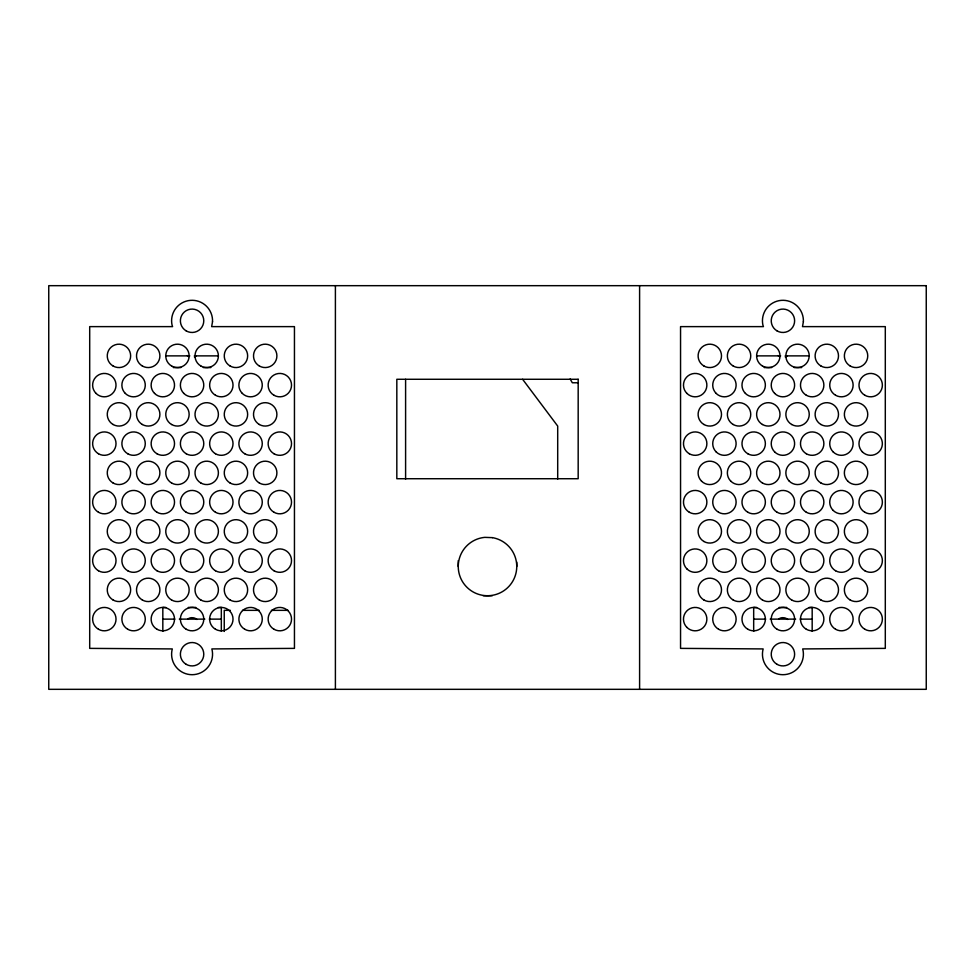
<?xml version="1.0" encoding="UTF-8"?>
<svg xmlns="http://www.w3.org/2000/svg" width="975" height="975" viewBox="0 0 975 975"><rect width="100%" height="100%" fill="white"/><g stroke="black" fill="none" stroke-linecap="round" stroke-linejoin="round"><path stroke-width="1.46" d="M165.823 355.875L189.82 355.875M194.33 355.875L218.327 355.875M756.673 355.875L780.67 355.875M785.18 355.875L809.177 355.875A11.7 11.7 0 0 1 791.7 366.003A11.7 11.7 0 0 1 791.7 345.747A11.7 11.7 0 0 1 809.25 355.875M173.331 367.575L180.826 367.575M203.324 367.575L210.819 367.575M764.181 367.575L771.676 367.575M794.174 367.575L801.669 367.575M578.175 382.773L572.325 382.773L570.131 378.97M483.173 595.725L492.302 595.725M165.823 607.425L162.825 607.425L162.825 631.325M188.321 607.425L195.829 607.425M218.327 607.425L221.325 607.425L221.325 631.325M756.673 607.425L753.675 607.425L753.675 631.325M779.171 607.425L786.679 607.425M809.177 607.425L812.175 607.425L812.175 631.325M230.332 610.35L224.25 610.35L224.25 631.447M242.507 610.35L259.228 610.35M271.403 610.35L288.137 610.35M162.825 619.125L174.83 619.125M179.327 619.125L204.823 619.125M209.32 619.125L221.325 619.125M753.675 619.125L765.68 619.125M770.177 619.125L795.673 619.125M800.17 619.125L812.175 619.125M522.6 379.275L557.7 426.075L557.7 479.091M639.6 285.675L639.6 689.325M516.75 562.087L516.75 566.475M458.25 560.625L458.25 566.475M405.6 379.275L405.6 479.176M335.4 285.675L335.4 689.325M188.017 618.893A7.312 7.312 0 0 1 191.6 617.675L193.501 617.809A7.312 7.312 0 0 1 196.901 619.478M786.983 356.107A7.312 7.312 0 0 1 785.277 356.947M779.695 356.582A7.312 7.312 0 0 1 778.099 355.522M196.133 356.107A7.312 7.312 0 0 1 194.427 356.947M188.845 356.582A7.312 7.312 0 0 1 187.249 355.522M778.867 618.893A7.312 7.312 0 0 1 782.45 617.675L784.351 617.809A7.312 7.312 0 0 1 787.751 619.478M212.526 321.701L211.648 326.625L294.45 326.625L294.45 648.375L211.855 648.923A20.475 20.475 0 0 1 192.075 674.7A20.475 20.475 0 0 1 172.295 648.923L89.7 648.375L89.7 326.625L172.599 326.625L172.075 325.175A20.475 20.475 0 0 1 190.332 300.373A20.475 20.475 0 0 1 212.526 321.701M803.376 321.701L802.498 326.625L885.3 326.625L885.3 648.375L802.705 648.923A20.475 20.475 0 0 1 782.925 674.7A20.475 20.475 0 0 1 763.145 648.923L680.55 648.375L680.55 326.625L763.449 326.625L762.925 325.175A20.475 20.475 0 0 1 781.182 300.373A20.475 20.475 0 0 1 803.376 321.701M926.25 285.675L48.75 285.675L48.75 689.325L926.25 689.325L926.25 285.675M578.175 379.275L396.825 379.275L396.825 478.725L578.175 478.725L578.175 379.275M492.399 537.639L484.77 537.359A29.25 29.25 0 0 0 462.26 581.258A29.25 29.25 0 0 0 511.57 583.099A29.25 29.25 0 0 0 492.399 537.639M186.225 664.353A11.7 11.7 0 0 0 203.775 654.225A11.7 11.7 0 0 0 186.225 644.097A11.7 11.7 0 0 0 186.225 664.353M777.075 664.353A11.7 11.7 0 0 0 794.625 654.225A11.7 11.7 0 0 0 777.075 644.097A11.7 11.7 0 0 0 777.075 664.353M777.075 330.903A11.7 11.7 0 0 0 794.625 320.775A11.7 11.7 0 0 0 777.075 310.647A11.7 11.7 0 0 0 777.075 330.903M186.225 330.903A11.7 11.7 0 0 0 203.775 320.775A11.7 11.7 0 0 0 186.225 310.647A11.7 11.7 0 0 0 186.225 330.903M703.95 366.003A11.7 11.7 0 0 0 721.5 355.875A11.7 11.7 0 0 0 703.95 345.747A11.7 11.7 0 0 0 703.95 366.003M733.2 366.003A11.7 11.7 0 0 0 750.75 355.875A11.7 11.7 0 0 0 733.2 345.747A11.7 11.7 0 0 0 733.2 366.003M762.45 366.003A11.7 11.7 0 0 0 780 355.875A11.7 11.7 0 0 0 762.45 345.747A11.7 11.7 0 0 0 762.45 366.003M820.95 366.003A11.7 11.7 0 0 0 838.5 355.875A11.7 11.7 0 0 0 820.95 345.747A11.7 11.7 0 0 0 820.95 366.003M850.2 366.003A11.7 11.7 0 0 0 867.75 355.875A11.7 11.7 0 0 0 850.2 345.747A11.7 11.7 0 0 0 850.2 366.003M686.9 393.4A11.7 11.7 0 0 0 706.473 388.148A11.7 11.7 0 0 0 692.152 373.827A11.7 11.7 0 0 0 686.9 393.4M716.15 393.4A11.7 11.7 0 0 0 735.723 388.148A11.7 11.7 0 0 0 721.402 373.827A11.7 11.7 0 0 0 716.15 393.4M745.4 393.4A11.7 11.7 0 0 0 764.973 388.148A11.7 11.7 0 0 0 750.652 373.827A11.7 11.7 0 0 0 745.4 393.4M774.65 393.4A11.7 11.7 0 0 0 794.223 388.148A11.7 11.7 0 0 0 779.902 373.827A11.7 11.7 0 0 0 774.65 393.4M806.325 395.253A11.7 11.7 0 0 0 823.875 385.125A11.7 11.7 0 0 0 806.325 374.997A11.7 11.7 0 0 0 806.325 395.253M835.575 395.253A11.7 11.7 0 0 0 853.125 385.125A11.7 11.7 0 0 0 835.575 374.997A11.7 11.7 0 0 0 835.575 395.253M864.825 395.253A11.7 11.7 0 0 0 882.375 385.125A11.7 11.7 0 0 0 864.825 374.997A11.7 11.7 0 0 0 864.825 395.253M703.95 424.503A11.7 11.7 0 0 0 721.5 414.375A11.7 11.7 0 0 0 703.95 404.247A11.7 11.7 0 0 0 703.95 424.503M733.2 424.503A11.7 11.7 0 0 0 750.75 414.375A11.7 11.7 0 0 0 733.2 404.247A11.7 11.7 0 0 0 733.2 424.503M762.45 424.503A11.7 11.7 0 0 0 780 414.375A11.7 11.7 0 0 0 762.45 404.247A11.7 11.7 0 0 0 762.45 424.503M791.7 424.503A11.7 11.7 0 0 0 809.25 414.375A11.7 11.7 0 0 0 791.7 404.247A11.7 11.7 0 0 0 791.7 424.503M820.95 424.503A11.7 11.7 0 0 0 838.5 414.375A11.7 11.7 0 0 0 820.95 404.247A11.7 11.7 0 0 0 820.95 424.503M850.2 424.503A11.7 11.7 0 0 0 867.75 414.375A11.7 11.7 0 0 0 850.2 404.247A11.7 11.7 0 0 0 850.2 424.503M689.325 453.753A11.7 11.7 0 0 0 706.875 443.625A11.7 11.7 0 0 0 689.325 433.497A11.7 11.7 0 0 0 689.325 453.753M716.15 451.9A11.7 11.7 0 0 0 735.723 446.648A11.7 11.7 0 0 0 721.402 432.327A11.7 11.7 0 0 0 716.15 451.9M747.825 453.753A11.7 11.7 0 0 0 765.375 443.625A11.7 11.7 0 0 0 747.825 433.497A11.7 11.7 0 0 0 747.825 453.753M774.65 451.9A11.7 11.7 0 0 0 794.223 446.648A11.7 11.7 0 0 0 779.902 432.327A11.7 11.7 0 0 0 774.65 451.9M806.325 453.753A11.7 11.7 0 0 0 823.875 443.625A11.7 11.7 0 0 0 806.325 433.497A11.7 11.7 0 0 0 806.325 453.753M833.15 451.9A11.7 11.7 0 0 0 852.723 446.648A11.7 11.7 0 0 0 838.402 432.327A11.7 11.7 0 0 0 833.15 451.9M862.4 451.9A11.7 11.7 0 0 0 881.973 446.648A11.7 11.7 0 0 0 867.652 432.327A11.7 11.7 0 0 0 862.4 451.9M701.525 481.15A11.7 11.7 0 0 0 721.098 475.898A11.7 11.7 0 0 0 706.777 461.577A11.7 11.7 0 0 0 701.525 481.15M730.775 481.15A11.7 11.7 0 0 0 750.348 475.898A11.7 11.7 0 0 0 736.027 461.577A11.7 11.7 0 0 0 730.775 481.15M762.45 483.003A11.7 11.7 0 0 0 780 472.875A11.7 11.7 0 0 0 762.45 462.747A11.7 11.7 0 0 0 762.45 483.003M789.275 481.15A11.7 11.7 0 0 0 808.848 475.898A11.7 11.7 0 0 0 794.527 461.577A11.7 11.7 0 0 0 789.275 481.15M820.95 483.003A11.7 11.7 0 0 0 838.5 472.875A11.7 11.7 0 0 0 820.95 462.747A11.7 11.7 0 0 0 820.95 483.003M847.775 481.15A11.7 11.7 0 0 0 867.348 475.898A11.7 11.7 0 0 0 853.027 461.577A11.7 11.7 0 0 0 847.775 481.15M689.325 512.253A11.7 11.7 0 0 0 706.875 502.125A11.7 11.7 0 0 0 689.325 491.997A11.7 11.7 0 0 0 689.325 512.253M718.575 512.253A11.7 11.7 0 0 0 736.125 502.125A11.7 11.7 0 0 0 718.575 491.997A11.7 11.7 0 0 0 718.575 512.253M747.825 512.253A11.7 11.7 0 0 0 765.375 502.125A11.7 11.7 0 0 0 747.825 491.997A11.7 11.7 0 0 0 747.825 512.253M777.075 512.253A11.7 11.7 0 0 0 794.625 502.125A11.7 11.7 0 0 0 777.075 491.997A11.7 11.7 0 0 0 777.075 512.253M806.325 512.253A11.7 11.7 0 0 0 823.875 502.125A11.7 11.7 0 0 0 806.325 491.997A11.7 11.7 0 0 0 806.325 512.253M833.15 510.4A11.7 11.7 0 0 0 852.723 505.148A11.7 11.7 0 0 0 838.402 490.827A11.7 11.7 0 0 0 833.15 510.4M864.825 512.253A11.7 11.7 0 0 0 882.375 502.125A11.7 11.7 0 0 0 864.825 491.997A11.7 11.7 0 0 0 864.825 512.253M703.95 541.503A11.7 11.7 0 0 0 721.5 531.375A11.7 11.7 0 0 0 703.95 521.247A11.7 11.7 0 0 0 703.95 541.503M733.2 541.503A11.7 11.7 0 0 0 750.75 531.375A11.7 11.7 0 0 0 733.2 521.247A11.7 11.7 0 0 0 733.2 541.503M762.45 541.503A11.7 11.7 0 0 0 780 531.375A11.7 11.7 0 0 0 762.45 521.247A11.7 11.7 0 0 0 762.45 541.503M791.7 541.503A11.7 11.7 0 0 0 809.25 531.375A11.7 11.7 0 0 0 791.7 521.247A11.7 11.7 0 0 0 791.7 541.503M820.95 541.503A11.7 11.7 0 0 0 838.5 531.375A11.7 11.7 0 0 0 820.95 521.247A11.7 11.7 0 0 0 820.95 541.503M850.2 541.503A11.7 11.7 0 0 0 867.75 531.375A11.7 11.7 0 0 0 850.2 521.247A11.7 11.7 0 0 0 850.2 541.503M686.9 568.9A11.7 11.7 0 0 0 706.473 563.648A11.7 11.7 0 0 0 692.152 549.327A11.7 11.7 0 0 0 686.9 568.9M718.575 570.753A11.7 11.7 0 0 0 736.125 560.625A11.7 11.7 0 0 0 718.575 550.497A11.7 11.7 0 0 0 718.575 570.753M745.4 568.9A11.7 11.7 0 0 0 764.973 563.648A11.7 11.7 0 0 0 750.652 549.327A11.7 11.7 0 0 0 745.4 568.9M777.075 570.753A11.7 11.7 0 0 0 794.625 560.625A11.7 11.7 0 0 0 777.075 550.497A11.7 11.7 0 0 0 777.075 570.753M806.325 570.753A11.7 11.7 0 0 0 823.875 560.625A11.7 11.7 0 0 0 806.325 550.497A11.7 11.7 0 0 0 806.325 570.753M835.575 570.753A11.7 11.7 0 0 0 853.125 560.625A11.7 11.7 0 0 0 835.575 550.497A11.7 11.7 0 0 0 835.575 570.753M864.825 570.753A11.7 11.7 0 0 0 882.375 560.625A11.7 11.7 0 0 0 864.825 550.497A11.7 11.7 0 0 0 864.825 570.753M703.95 600.003A11.7 11.7 0 0 0 721.5 589.875A11.7 11.7 0 0 0 703.95 579.747A11.7 11.7 0 0 0 703.95 600.003M733.2 600.003A11.7 11.7 0 0 0 750.75 589.875A11.7 11.7 0 0 0 733.2 579.747A11.7 11.7 0 0 0 733.2 600.003M762.45 600.003A11.7 11.7 0 0 0 780 589.875A11.7 11.7 0 0 0 762.45 579.747A11.7 11.7 0 0 0 762.45 600.003M791.7 600.003A11.7 11.7 0 0 0 809.25 589.875A11.7 11.7 0 0 0 791.7 579.747A11.7 11.7 0 0 0 791.7 600.003M820.95 600.003A11.7 11.7 0 0 0 838.5 589.875A11.7 11.7 0 0 0 820.95 579.747A11.7 11.7 0 0 0 820.95 600.003M850.2 600.003A11.7 11.7 0 0 0 867.75 589.875A11.7 11.7 0 0 0 850.2 579.747A11.7 11.7 0 0 0 850.2 600.003M686.9 627.4A11.7 11.7 0 0 0 706.473 622.148A11.7 11.7 0 0 0 692.152 607.827A11.7 11.7 0 0 0 686.9 627.4M718.575 629.253A11.7 11.7 0 0 0 736.125 619.125A11.7 11.7 0 0 0 718.575 608.997A11.7 11.7 0 0 0 718.575 629.253M747.825 629.253A11.7 11.7 0 0 0 765.375 619.125A11.7 11.7 0 0 0 747.825 608.997A11.7 11.7 0 0 0 747.825 629.253M777.075 629.253A11.7 11.7 0 0 0 794.625 619.125A11.7 11.7 0 0 0 777.075 608.997A11.7 11.7 0 0 0 777.075 629.253M806.325 629.253A11.7 11.7 0 0 0 823.875 619.125A11.7 11.7 0 0 0 806.325 608.997A11.7 11.7 0 0 0 806.325 629.253M835.575 629.253A11.7 11.7 0 0 0 853.125 619.125A11.7 11.7 0 0 0 835.575 608.997A11.7 11.7 0 0 0 835.575 629.253M864.825 629.253A11.7 11.7 0 0 0 882.375 619.125A11.7 11.7 0 0 0 864.825 608.997A11.7 11.7 0 0 0 864.825 629.253M113.1 366.003A11.7 11.7 0 0 0 130.65 355.875A11.7 11.7 0 0 0 113.1 345.747A11.7 11.7 0 0 0 113.1 366.003M142.35 366.003A11.7 11.7 0 0 0 159.9 355.875A11.7 11.7 0 0 0 142.35 345.747A11.7 11.7 0 0 0 142.35 366.003M171.6 366.003A11.7 11.7 0 0 0 189.15 355.875A11.7 11.7 0 0 0 171.6 345.747A11.7 11.7 0 0 0 171.6 366.003M200.85 366.003A11.7 11.7 0 0 0 218.4 355.875A11.7 11.7 0 0 0 200.85 345.747A11.7 11.7 0 0 0 200.85 366.003M230.1 366.003A11.7 11.7 0 0 0 247.65 355.875A11.7 11.7 0 0 0 230.1 345.747A11.7 11.7 0 0 0 230.1 366.003M259.35 366.003A11.7 11.7 0 0 0 276.9 355.875A11.7 11.7 0 0 0 259.35 345.747A11.7 11.7 0 0 0 259.35 366.003M96.05 393.4A11.7 11.7 0 0 0 115.623 388.148A11.7 11.7 0 0 0 101.303 373.827A11.7 11.7 0 0 0 96.05 393.4M125.3 393.4A11.7 11.7 0 0 0 144.873 388.148A11.7 11.7 0 0 0 130.553 373.827A11.7 11.7 0 0 0 125.3 393.4M154.55 393.4A11.7 11.7 0 0 0 174.123 388.148A11.7 11.7 0 0 0 159.803 373.827A11.7 11.7 0 0 0 154.55 393.4M183.8 393.4A11.7 11.7 0 0 0 203.373 388.148A11.7 11.7 0 0 0 189.053 373.827A11.7 11.7 0 0 0 183.8 393.4M215.475 395.253A11.7 11.7 0 0 0 233.025 385.125A11.7 11.7 0 0 0 215.475 374.997A11.7 11.7 0 0 0 215.475 395.253M242.3 393.4A11.7 11.7 0 0 0 261.873 388.148A11.7 11.7 0 0 0 247.553 373.827A11.7 11.7 0 0 0 242.3 393.4M273.975 395.253A11.7 11.7 0 0 0 291.525 385.125A11.7 11.7 0 0 0 273.975 374.997A11.7 11.7 0 0 0 273.975 395.253M113.1 424.503A11.7 11.7 0 0 0 130.65 414.375A11.7 11.7 0 0 0 113.1 404.247A11.7 11.7 0 0 0 113.1 424.503M142.35 424.503A11.7 11.7 0 0 0 159.9 414.375A11.7 11.7 0 0 0 142.35 404.247A11.7 11.7 0 0 0 142.35 424.503M171.6 424.503A11.7 11.7 0 0 0 189.15 414.375A11.7 11.7 0 0 0 171.6 404.247A11.7 11.7 0 0 0 171.6 424.503M200.85 424.503A11.7 11.7 0 0 0 218.4 414.375A11.7 11.7 0 0 0 200.85 404.247A11.7 11.7 0 0 0 200.85 424.503M230.1 424.503A11.7 11.7 0 0 0 247.65 414.375A11.7 11.7 0 0 0 230.1 404.247A11.7 11.7 0 0 0 230.1 424.503M259.35 424.503A11.7 11.7 0 0 0 276.9 414.375A11.7 11.7 0 0 0 259.35 404.247A11.7 11.7 0 0 0 259.35 424.503M98.475 453.753A11.7 11.7 0 0 0 116.025 443.625A11.7 11.7 0 0 0 98.475 433.497A11.7 11.7 0 0 0 98.475 453.753M127.725 453.753A11.7 11.7 0 0 0 145.275 443.625A11.7 11.7 0 0 0 127.725 433.497A11.7 11.7 0 0 0 127.725 453.753M156.975 453.753A11.7 11.7 0 0 0 174.525 443.625A11.7 11.7 0 0 0 156.975 433.497A11.7 11.7 0 0 0 156.975 453.753M186.225 453.753A11.7 11.7 0 0 0 203.775 443.625A11.7 11.7 0 0 0 186.225 433.497A11.7 11.7 0 0 0 186.225 453.753M215.475 453.753A11.7 11.7 0 0 0 233.025 443.625A11.7 11.7 0 0 0 215.475 433.497A11.7 11.7 0 0 0 215.475 453.753M244.725 453.753A11.7 11.7 0 0 0 262.275 443.625A11.7 11.7 0 0 0 244.725 433.497A11.7 11.7 0 0 0 244.725 453.753M273.975 453.753A11.7 11.7 0 0 0 291.525 443.625A11.7 11.7 0 0 0 273.975 433.497A11.7 11.7 0 0 0 273.975 453.753M113.1 483.003A11.7 11.7 0 0 0 130.65 472.875A11.7 11.7 0 0 0 113.1 462.747A11.7 11.7 0 0 0 113.1 483.003M142.35 483.003A11.7 11.7 0 0 0 159.9 472.875A11.7 11.7 0 0 0 142.35 462.747A11.7 11.7 0 0 0 142.35 483.003M171.6 483.003A11.7 11.7 0 0 0 189.15 472.875A11.7 11.7 0 0 0 171.6 462.747A11.7 11.7 0 0 0 171.6 483.003M200.85 483.003A11.7 11.7 0 0 0 218.4 472.875A11.7 11.7 0 0 0 200.85 462.747A11.7 11.7 0 0 0 200.85 483.003M230.1 483.003A11.7 11.7 0 0 0 247.65 472.875A11.7 11.7 0 0 0 230.1 462.747A11.7 11.7 0 0 0 230.1 483.003M259.35 483.003A11.7 11.7 0 0 0 276.9 472.875A11.7 11.7 0 0 0 259.35 462.747A11.7 11.7 0 0 0 259.35 483.003M98.475 512.253A11.7 11.7 0 0 0 116.025 502.125A11.7 11.7 0 0 0 98.475 491.997A11.7 11.7 0 0 0 98.475 512.253M127.725 512.253A11.7 11.7 0 0 0 145.275 502.125A11.7 11.7 0 0 0 127.725 491.997A11.7 11.7 0 0 0 127.725 512.253M156.975 512.253A11.7 11.7 0 0 0 174.525 502.125A11.7 11.7 0 0 0 156.975 491.997A11.7 11.7 0 0 0 156.975 512.253M186.225 512.253A11.7 11.7 0 0 0 203.775 502.125A11.7 11.7 0 0 0 186.225 491.997A11.7 11.7 0 0 0 186.225 512.253M215.475 512.253A11.7 11.7 0 0 0 233.025 502.125A11.7 11.7 0 0 0 215.475 491.997A11.7 11.7 0 0 0 215.475 512.253M244.725 512.253A11.7 11.7 0 0 0 262.275 502.125A11.7 11.7 0 0 0 244.725 491.997A11.7 11.7 0 0 0 244.725 512.253M273.975 512.253A11.7 11.7 0 0 0 291.525 502.125A11.7 11.7 0 0 0 273.975 491.997A11.7 11.7 0 0 0 273.975 512.253M110.675 539.65A11.7 11.7 0 0 0 130.248 534.398A11.7 11.7 0 0 0 115.928 520.077A11.7 11.7 0 0 0 110.675 539.65M142.35 541.503A11.7 11.7 0 0 0 159.9 531.375A11.7 11.7 0 0 0 142.35 521.247A11.7 11.7 0 0 0 142.35 541.503M171.6 541.503A11.7 11.7 0 0 0 189.15 531.375A11.7 11.7 0 0 0 171.6 521.247A11.7 11.7 0 0 0 171.6 541.503M200.85 541.503A11.7 11.7 0 0 0 218.4 531.375A11.7 11.7 0 0 0 200.85 521.247A11.7 11.7 0 0 0 200.85 541.503M230.1 541.503A11.7 11.7 0 0 0 247.65 531.375A11.7 11.7 0 0 0 230.1 521.247A11.7 11.7 0 0 0 230.1 541.503M259.35 541.503A11.7 11.7 0 0 0 276.9 531.375A11.7 11.7 0 0 0 259.35 521.247A11.7 11.7 0 0 0 259.35 541.503M98.475 570.753A11.7 11.7 0 0 0 116.025 560.625A11.7 11.7 0 0 0 98.475 550.497A11.7 11.7 0 0 0 98.475 570.753M127.725 570.753A11.7 11.7 0 0 0 145.275 560.625A11.7 11.7 0 0 0 127.725 550.497A11.7 11.7 0 0 0 127.725 570.753M156.975 570.753A11.7 11.7 0 0 0 174.525 560.625A11.7 11.7 0 0 0 156.975 550.497A11.7 11.7 0 0 0 156.975 570.753M186.225 570.753A11.7 11.7 0 0 0 203.775 560.625A11.7 11.7 0 0 0 186.225 550.497A11.7 11.7 0 0 0 186.225 570.753M215.475 570.753A11.7 11.7 0 0 0 233.025 560.625A11.7 11.7 0 0 0 215.475 550.497A11.7 11.7 0 0 0 215.475 570.753M244.725 570.753A11.7 11.7 0 0 0 262.275 560.625A11.7 11.7 0 0 0 244.725 550.497A11.7 11.7 0 0 0 244.725 570.753M273.975 570.753A11.7 11.7 0 0 0 291.525 560.625A11.7 11.7 0 0 0 273.975 550.497A11.7 11.7 0 0 0 273.975 570.753M113.1 600.003A11.7 11.7 0 0 0 130.65 589.875A11.7 11.7 0 0 0 113.1 579.747A11.7 11.7 0 0 0 113.1 600.003M142.35 600.003A11.7 11.7 0 0 0 159.9 589.875A11.7 11.7 0 0 0 142.35 579.747A11.7 11.7 0 0 0 142.35 600.003M171.6 600.003A11.7 11.7 0 0 0 189.15 589.875A11.7 11.7 0 0 0 171.6 579.747A11.7 11.7 0 0 0 171.6 600.003M200.85 600.003A11.7 11.7 0 0 0 218.4 589.875A11.7 11.7 0 0 0 200.85 579.747A11.7 11.7 0 0 0 200.85 600.003M230.1 600.003A11.7 11.7 0 0 0 247.65 589.875A11.7 11.7 0 0 0 230.1 579.747A11.7 11.7 0 0 0 230.1 600.003M259.35 600.003A11.7 11.7 0 0 0 276.9 589.875A11.7 11.7 0 0 0 259.35 579.747A11.7 11.7 0 0 0 259.35 600.003M98.475 629.253A11.7 11.7 0 0 0 116.025 619.125A11.7 11.7 0 0 0 98.475 608.997A11.7 11.7 0 0 0 98.475 629.253M127.725 629.253A11.7 11.7 0 0 0 145.275 619.125A11.7 11.7 0 0 0 127.725 608.997A11.7 11.7 0 0 0 127.725 629.253M156.975 629.253A11.7 11.7 0 0 0 174.525 619.125A11.7 11.7 0 0 0 156.975 608.997A11.7 11.7 0 0 0 156.975 629.253M186.225 629.253A11.7 11.7 0 0 0 203.775 619.125A11.7 11.7 0 0 0 186.225 608.997A11.7 11.7 0 0 0 186.225 629.253M215.475 629.253A11.7 11.7 0 0 0 233.025 619.125A11.7 11.7 0 0 0 215.475 608.997A11.7 11.7 0 0 0 215.475 629.253M244.725 629.253A11.7 11.7 0 0 0 262.275 619.125A11.7 11.7 0 0 0 244.725 608.997A11.7 11.7 0 0 0 244.725 629.253M273.975 629.253A11.7 11.7 0 0 0 291.525 619.125A11.7 11.7 0 0 0 273.975 608.997A11.7 11.7 0 0 0 273.975 629.253"/></g></svg>
